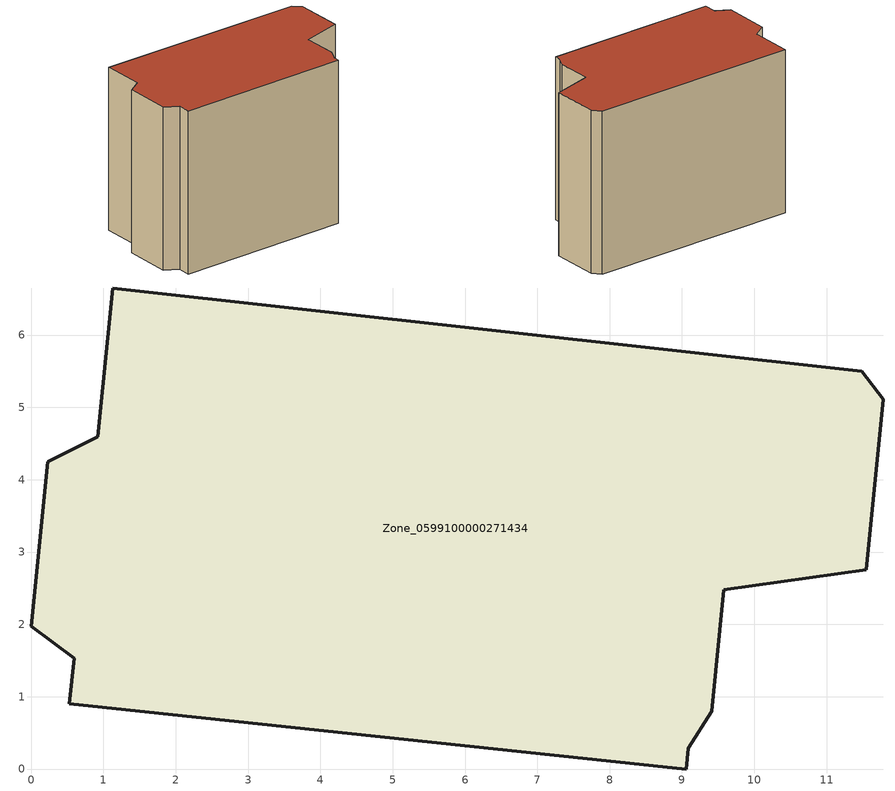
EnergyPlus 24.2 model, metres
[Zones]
Zone_0599100000271434
 floor ground (C_G): 9.58,2.48 9.41,0.8 9.09,0.29 9.06,0 0.53,0.9 0.6,1.53 0,1.97 0.23,4.25 0.92,4.59 1.13,6.65 11.49,5.5 11.79,5.12 11.55,2.76 z2.64
 wall outside (C_F): 0.23,4.25 0,1.97 0.6,1.53 0.53,0.9 9.06,0 9.09,0.29 9.41,0.8 9.58,2.48 11.55,2.76 11.79,5.12 11.49,5.5 1.13,6.65 0.92,4.59 0.23,4.25 z2.64:10.76
 roof outside (C_R): 11.79,5.12 11.49,5.5 1.13,6.65 0.92,4.59 0.23,4.25 0,1.97 0.6,1.53 0.53,0.9 9.06,0 9.09,0.29 9.41,0.8 9.58,2.48 11.55,2.76 z10.76
[BUILDING]
Pand.0599100000271434: North Axis=0; Terrain=City; Loads Convergence Tolerance Value=0.04; Temperature Convergence Tolerance Value=0.4; Solar Distribution=FullExterior; Maximum Number of Warmup Days=25; Minimum Number of Warmup Days=1
[Site:Location]
Rotterdam.The.Hague.AP_ZH_NLD Design_Conditions: Latitude=51.96; Longitude=4.45; Time Zone=1; Elevation=-4.5
[SITE:GROUNDTEMPERATURE:BUILDINGSURFACE]
18, 18, 18, 18, 18, 18, 18, 18, 18, 18, 18, 18
[MATERIAL] Thermal Absorptance=0.9; Solar Absorptance=0.7; Visible Absorptance=0.7
Name | Roughness | Thickness | Conductivity | Density | Specific Heat
G.TC.1946 | MediumSmooth | 0.15 | 1 | 540 | 1210
F.TC.1946 | Rough | 0.3 | 0.857143 | 1920 | 840
R.TC.1946 | MediumRough | 0.2 | 0.909091 | 1500 | 1000
[CONSTRUCTION]
C_G: G.TC.1946
C_F: F.TC.1946
C_R: R.TC.1946
[ZONE]
Zone_0599100000271434: Type=1; Multiplier=1; Ceiling Height=Autocalculate; Volume=Autocalculate; Floor Area=autocalculate; Part of Total Floor Area=Yes
[ZONEINFILTRATION:DESIGNFLOWRATE]
Infil_Zone_0599100000271434: Zone or ZoneList or Space or SpaceList=Zone_0599100000271434; Schedule=AlwaysOn; Design Flow Rate Calculation Method=Flow/Area; Flow Rate per Floor Area=0.003; Constant Term Coefficient=1; Temperature Term Coefficient=0; Velocity Term Coefficient=0; Velocity Squared Term Coefficient=0
[HVACTEMPLATE:ZONE:IDEALLOADSAIRSYSTEM]
Zone_0599100000271434: Maximum Heating Supply Air Temperature=50; Minimum Cooling Supply Air Temperature=13; Maximum Heating Supply Air Humidity Ratio=0.0156; Minimum Cooling Supply Air Humidity Ratio=0.0077; Heating Limit=NoLimit; Cooling Limit=NoLimit; Dehumidification Control Type=ConstantSensibleHeatRatio; Cooling Sensible Heat Ratio=0.7; Dehumidification Setpoint=60; Humidification Control Type=None; Humidification Setpoint=30; Outdoor Air Method=None; Outdoor Air Flow Rate per Person=0.00944; Outdoor Air Flow Rate per Zone Floor Area=0; Outdoor Air Flow Rate per Zone=0; Demand Controlled Ventilation Type=None; Outdoor Air Economizer Type=NoEconomizer; Heat Recovery Type=None; Sensible Heat Recovery Effectiveness=0.7; Latent Heat Recovery Effectiveness=0.65
[ZONECONTROL:THERMOSTAT]
ThermostatControl_Zone_0599100000271434: Zone or ZoneList=Zone_0599100000271434; Control Type Schedule=DualSetpointControlType; Control 1=Thermostat_Zone_0599100000271434; Temperature Difference Between Cutout And Setpoint=0
[THERMOSTATSETPOINT:DUALSETPOINT]
Thermostat_Zone_0599100000271434: Heating Setpoint Temperature Schedule=HeatingSetpoint_Zone_0599100000271434; Cooling Setpoint Temperature Schedule=CoolingSetpoint_Zone_0599100000271434
[SCHEDULE:COMPACT]
HeatingSetpoint_Zone_0599100000271434: Through: 12/31, For: AllDays, Until: 24:00, 21
CoolingSetpoint_Zone_0599100000271434: Through: 12/31, For: AllDays, Until: 24:00, 24
DualSetpointControlType: Through: 12/31, For: AllDays, Until: 24:00, 4
AlwaysOn: Through: 12/31, For: AllDays, Until: 24:00, 1
